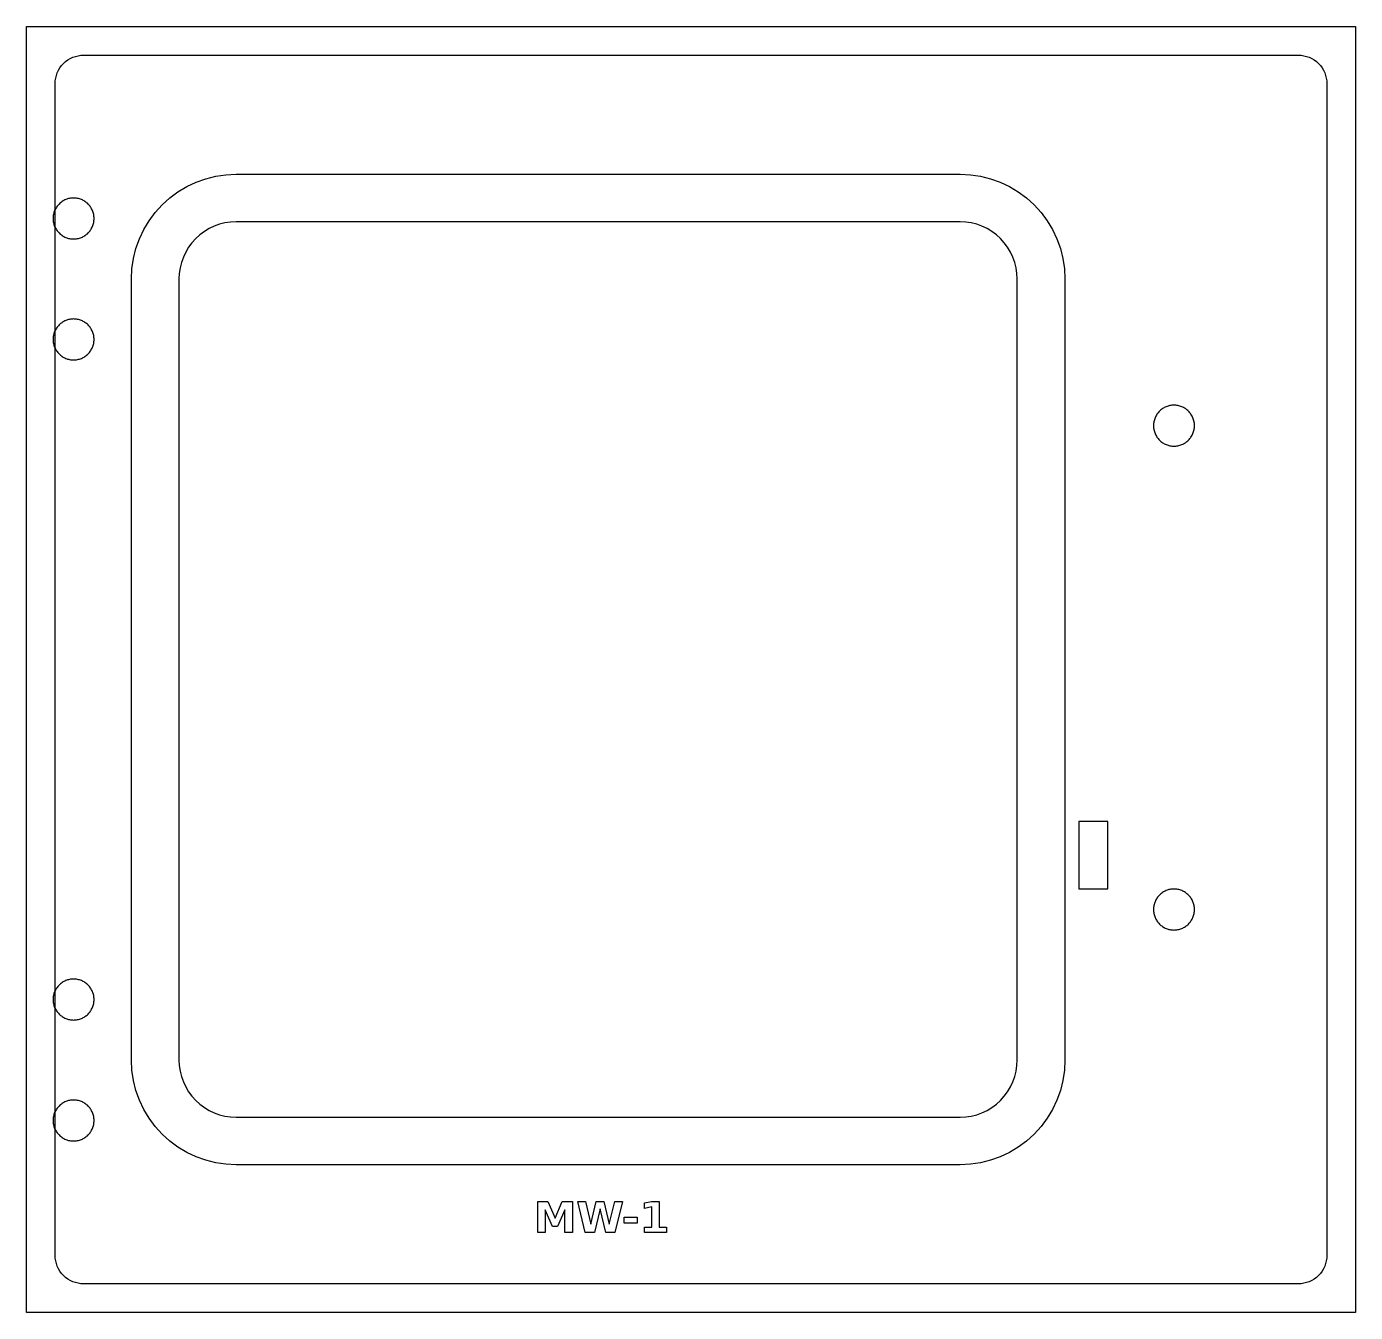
# Model space of a CAD drawing. Header units: millimetres. Extents: x 0 to 140, y 0 to 135.
import ezdxf

# ---------------------------------------------------------------- set-up
doc = ezdxf.new("R2010")
doc.units = ezdxf.units.MM
doc.layers.add('CUT', color=1, linetype='Continuous')
doc.layers.add('ENGRAVE', color=5, linetype='Continuous')

msp = doc.modelspace()

# ---------------------------------------------------------------- linework, layer by layer
at = {"layer": 'CUT'}
for points in [[(0, 135), (139.5, 135), (139.5, 0), (0, 0), (0, 135)], [(7.0746, 114.6393), (7.0824, 114.7445), (7.085, 114.85), (7.0824, 114.9555), (7.0746, 115.0607), (7.0617, 115.1655), (7.0437, 115.2694), (7.0206, 115.3724), (6.9924, 115.4741), (6.9593, 115.5743), (6.9213, 115.6728), (6.8786, 115.7692), (6.8311, 115.8635), (6.7791, 115.9553), (6.7227, 116.0445), (6.6619, 116.1308), (6.597, 116.2139), (6.528, 116.2939), (6.4553, 116.3703), (6.3789, 116.443), (6.2989, 116.512), (6.2158, 116.5769), (6.1295, 116.6377), (6.0403, 116.6941), (5.9485, 116.7461), (5.8542, 116.7936), (5.7578, 116.8363), (5.6593, 116.8743), (5.5591, 116.9074), (5.4574, 116.9356), (5.3544, 116.9587), (5.2505, 116.9767), (5.1457, 116.9896), (5.0405, 116.9974), (4.935, 117), (4.8295, 116.9974), (4.7243, 116.9896), (4.6195, 116.9767), (4.5156, 116.9587), (4.4126, 116.9356), (4.3109, 116.9074), (4.2107, 116.8743), (4.1122, 116.8363), (4.0158, 116.7936), (3.9215, 116.7461), (3.8297, 116.6941), (3.7405, 116.6377), (3.6542, 116.5769), (3.5711, 116.512), (3.4911, 116.443), (3.4147, 116.3703), (3.342, 116.2939), (3.273, 116.2139), (3.2081, 116.1308), (3.1473, 116.0445), (3.0909, 115.9553), (3.0389, 115.8635), (2.9914, 115.7692), (2.9487, 115.6728), (2.9107, 115.5743), (2.8776, 115.4741), (2.8494, 115.3724), (2.8263, 115.2694), (2.8083, 115.1655), (2.7954, 115.0607), (2.7876, 114.9555), (2.785, 114.85), (2.7876, 114.7445), (2.7954, 114.6393), (2.8083, 114.5345), (2.8263, 114.4306), (2.8494, 114.3276), (2.8776, 114.2259), (2.9107, 114.1257), (2.9487, 114.0272), (2.9914, 113.9308), (3.0389, 113.8365), (3.0909, 113.7447), (3.1473, 113.6555), (3.2081, 113.5692), (3.273, 113.4861), (3.342, 113.4061), (3.4147, 113.3297), (3.4911, 113.257), (3.5711, 113.188), (3.6542, 113.1231), (3.7405, 113.0623), (3.8297, 113.0059), (3.9215, 112.9539), (4.0158, 112.9064), (4.1122, 112.8637), (4.2107, 112.8257), (4.3109, 112.7926), (4.4126, 112.7644), (4.5156, 112.7413), (4.6195, 112.7233), (4.7243, 112.7104), (4.8295, 112.7026), (4.935, 112.7), (5.0405, 112.7026), (5.1457, 112.7104), (5.2505, 112.7233), (5.3544, 112.7413), (5.4574, 112.7644), (5.5591, 112.7926), (5.6593, 112.8257), (5.7578, 112.8637), (5.8542, 112.9064), (5.9485, 112.9539), (6.0403, 113.0059), (6.1295, 113.0623), (6.2158, 113.1231), (6.2989, 113.188), (6.3789, 113.257), (6.4553, 113.3297), (6.528, 113.4061), (6.597, 113.4861), (6.6619, 113.5692), (6.7227, 113.6555), (6.7791, 113.7447), (6.8311, 113.8365), (6.8786, 113.9308), (6.9213, 114.0272), (6.9593, 114.1257), (6.9924, 114.2259), (7.0206, 114.3276), (7.0437, 114.4306), (7.0617, 114.5345), (7.0746, 114.6393)], [(99.1705, 20.6153), (99.7417, 20.7584), (100.2961, 20.9567), (100.8284, 21.2085), (101.3334, 21.5112), (101.8064, 21.8619), (102.2426, 22.2574), (102.6381, 22.6936), (102.9888, 23.1666), (103.2915, 23.6716), (103.5433, 24.2039), (103.7416, 24.7583), (103.8847, 25.3295), (103.9711, 25.9119), (104, 26.5), (104, 108.5), (103.9711, 109.0881), (103.8847, 109.6705), (103.7416, 110.2417), (103.5433, 110.7961), (103.2915, 111.3284), (102.9888, 111.8334), (102.6381, 112.3064), (102.2426, 112.7426), (101.8064, 113.1381), (101.3334, 113.4888), (100.8284, 113.7915), (100.2961, 114.0433), (99.7417, 114.2416), (99.1705, 114.3847), (98.5881, 114.4711), (98, 114.5), (22, 114.5), (21.4119, 114.4711), (20.8295, 114.3847), (20.2583, 114.2416), (19.7039, 114.0433), (19.1716, 113.7915), (18.6666, 113.4888), (18.1936, 113.1381), (17.7574, 112.7426), (17.3619, 112.3064), (17.0112, 111.8334), (16.7085, 111.3284), (16.4567, 110.7961), (16.2584, 110.2417), (16.1153, 109.6705), (16.0289, 109.0881), (16, 108.5), (16, 26.5), (16.0289, 25.9119), (16.1153, 25.3295), (16.2584, 24.7583), (16.4567, 24.2039), (16.7085, 23.6716), (17.0112, 23.1666), (17.3619, 22.6936), (17.7574, 22.2574), (18.1936, 21.8619), (18.6666, 21.5112), (19.1716, 21.2085), (19.7039, 20.9567), (20.2583, 20.7584), (20.8295, 20.6153), (21.4119, 20.5289), (22, 20.5), (98, 20.5), (98.5881, 20.5289), (99.1705, 20.6153)], [(7.0746, 101.9393), (7.0824, 102.0445), (7.085, 102.15), (7.0824, 102.2555), (7.0746, 102.3607), (7.0617, 102.4655), (7.0437, 102.5694), (7.0206, 102.6724), (6.9924, 102.7741), (6.9593, 102.8743), (6.9213, 102.9728), (6.8786, 103.0692), (6.8311, 103.1635), (6.7791, 103.2553), (6.7227, 103.3445), (6.6619, 103.4308), (6.597, 103.5139), (6.528, 103.5939), (6.4553, 103.6703), (6.3789, 103.743), (6.2989, 103.812), (6.2158, 103.8769), (6.1295, 103.9377), (6.0403, 103.9941), (5.9485, 104.0461), (5.8542, 104.0936), (5.7578, 104.1363), (5.6593, 104.1743), (5.5591, 104.2074), (5.4574, 104.2356), (5.3544, 104.2587), (5.2505, 104.2767), (5.1457, 104.2896), (5.0405, 104.2974), (4.935, 104.3), (4.8295, 104.2974), (4.7243, 104.2896), (4.6195, 104.2767), (4.5156, 104.2587), (4.4126, 104.2356), (4.3109, 104.2074), (4.2107, 104.1743), (4.1122, 104.1363), (4.0158, 104.0936), (3.9215, 104.0461), (3.8297, 103.9941), (3.7405, 103.9377), (3.6542, 103.8769), (3.5711, 103.812), (3.4911, 103.743), (3.4147, 103.6703), (3.342, 103.5939), (3.273, 103.5139), (3.2081, 103.4308), (3.1473, 103.3445), (3.0909, 103.2553), (3.0389, 103.1635), (2.9914, 103.0692), (2.9487, 102.9728), (2.9107, 102.8743), (2.8776, 102.7741), (2.8494, 102.6724), (2.8263, 102.5694), (2.8083, 102.4655), (2.7954, 102.3607), (2.7876, 102.2555), (2.785, 102.15), (2.7876, 102.0445), (2.7954, 101.9393), (2.8083, 101.8345), (2.8263, 101.7306), (2.8494, 101.6276), (2.8776, 101.5259), (2.9107, 101.4257), (2.9487, 101.3272), (2.9914, 101.2308), (3.0389, 101.1365), (3.0909, 101.0447), (3.1473, 100.9555), (3.2081, 100.8692), (3.273, 100.7861), (3.342, 100.7061), (3.4147, 100.6297), (3.4911, 100.557), (3.5711, 100.488), (3.6542, 100.4231), (3.7405, 100.3623), (3.8297, 100.3059), (3.9215, 100.2539), (4.0158, 100.2064), (4.1122, 100.1637), (4.2107, 100.1257), (4.3109, 100.0926), (4.4126, 100.0644), (4.5156, 100.0413), (4.6195, 100.0233), (4.7243, 100.0104), (4.8295, 100.0026), (4.935, 100), (5.0405, 100.0026), (5.1457, 100.0104), (5.2505, 100.0233), (5.3544, 100.0413), (5.4574, 100.0644), (5.5591, 100.0926), (5.6593, 100.1257), (5.7578, 100.1637), (5.8542, 100.2064), (5.9485, 100.2539), (6.0403, 100.3059), (6.1295, 100.3623), (6.2158, 100.4231), (6.2989, 100.488), (6.3789, 100.557), (6.4553, 100.6297), (6.528, 100.7061), (6.597, 100.7861), (6.6619, 100.8692), (6.7227, 100.9555), (6.7791, 101.0447), (6.8311, 101.1365), (6.8786, 101.2308), (6.9213, 101.3272), (6.9593, 101.4257), (6.9924, 101.5259), (7.0206, 101.6276), (7.0437, 101.7306), (7.0617, 101.8345), (7.0746, 101.9393)], [(122.5896, 92.8893), (122.5974, 92.9945), (122.6, 93.1), (122.5974, 93.2055), (122.5896, 93.3107), (122.5767, 93.4155), (122.5587, 93.5194), (122.5356, 93.6224), (122.5074, 93.7241), (122.4743, 93.8243), (122.4363, 93.9228), (122.3936, 94.0192), (122.3461, 94.1135), (122.2941, 94.2053), (122.2377, 94.2945), (122.1769, 94.3808), (122.112, 94.4639), (122.043, 94.5439), (121.9703, 94.6203), (121.8939, 94.693), (121.8139, 94.762), (121.7308, 94.8269), (121.6445, 94.8877), (121.5553, 94.9441), (121.4635, 94.9961), (121.3692, 95.0436), (121.2728, 95.0863), (121.1743, 95.1243), (121.0741, 95.1574), (120.9724, 95.1856), (120.8694, 95.2087), (120.7655, 95.2267), (120.6607, 95.2396), (120.5555, 95.2474), (120.45, 95.25), (120.3445, 95.2474), (120.2393, 95.2396), (120.1345, 95.2267), (120.0306, 95.2087), (119.9276, 95.1856), (119.8259, 95.1574), (119.7257, 95.1243), (119.6272, 95.0863), (119.5308, 95.0436), (119.4365, 94.9961), (119.3447, 94.9441), (119.2555, 94.8877), (119.1692, 94.8269), (119.0861, 94.762), (119.0061, 94.693), (118.9297, 94.6203), (118.857, 94.5439), (118.788, 94.4639), (118.7231, 94.3808), (118.6623, 94.2945), (118.6059, 94.2053), (118.5539, 94.1135), (118.5064, 94.0192), (118.4637, 93.9228), (118.4257, 93.8243), (118.3926, 93.7241), (118.3644, 93.6224), (118.3413, 93.5194), (118.3233, 93.4155), (118.3104, 93.3107), (118.3026, 93.2055), (118.3, 93.1), (118.3026, 92.9945), (118.3104, 92.8893), (118.3233, 92.7845), (118.3413, 92.6806), (118.3644, 92.5776), (118.3926, 92.4759), (118.4257, 92.3757), (118.4637, 92.2772), (118.5064, 92.1808), (118.5539, 92.0865), (118.6059, 91.9947), (118.6623, 91.9055), (118.7231, 91.8192), (118.788, 91.7361), (118.857, 91.6561), (118.9297, 91.5797), (119.0061, 91.507), (119.0861, 91.438), (119.1692, 91.3731), (119.2555, 91.3123), (119.3447, 91.2559), (119.4365, 91.2039), (119.5308, 91.1564), (119.6272, 91.1137), (119.7257, 91.0757), (119.8259, 91.0426), (119.9276, 91.0144), (120.0306, 90.9913), (120.1345, 90.9733), (120.2393, 90.9604), (120.3445, 90.9526), (120.45, 90.95), (120.5555, 90.9526), (120.6607, 90.9604), (120.7655, 90.9733), (120.8694, 90.9913), (120.9724, 91.0144), (121.0741, 91.0426), (121.1743, 91.0757), (121.2728, 91.1137), (121.3692, 91.1564), (121.4635, 91.2039), (121.5553, 91.2559), (121.6445, 91.3123), (121.7308, 91.3731), (121.8139, 91.438), (121.8939, 91.507), (121.9703, 91.5797), (122.043, 91.6561), (122.112, 91.7361), (122.1769, 91.8192), (122.2377, 91.9055), (122.2941, 91.9947), (122.3461, 92.0865), (122.3936, 92.1808), (122.4363, 92.2772), (122.4743, 92.3757), (122.5074, 92.4759), (122.5356, 92.5776), (122.5587, 92.6806), (122.5767, 92.7845), (122.5896, 92.8893)], [(110.475, 51.525), (110.475, 44.475), (113.525, 44.475), (113.525, 51.525), (110.475, 51.525)], [(122.5896, 42.0893), (122.5974, 42.1945), (122.6, 42.3), (122.5974, 42.4055), (122.5896, 42.5107), (122.5767, 42.6155), (122.5587, 42.7194), (122.5356, 42.8224), (122.5074, 42.9241), (122.4743, 43.0243), (122.4363, 43.1228), (122.3936, 43.2192), (122.3461, 43.3135), (122.2941, 43.4053), (122.2377, 43.4945), (122.1769, 43.5808), (122.112, 43.6639), (122.043, 43.7439), (121.9703, 43.8203), (121.8939, 43.893), (121.8139, 43.962), (121.7308, 44.0269), (121.6445, 44.0877), (121.5553, 44.1441), (121.4635, 44.1961), (121.3692, 44.2436), (121.2728, 44.2863), (121.1743, 44.3243), (121.0741, 44.3574), (120.9724, 44.3856), (120.8694, 44.4087), (120.7655, 44.4267), (120.6607, 44.4396), (120.5555, 44.4474), (120.45, 44.45), (120.3445, 44.4474), (120.2393, 44.4396), (120.1345, 44.4267), (120.0306, 44.4087), (119.9276, 44.3856), (119.8259, 44.3574), (119.7257, 44.3243), (119.6272, 44.2863), (119.5308, 44.2436), (119.4365, 44.1961), (119.3447, 44.1441), (119.2555, 44.0877), (119.1692, 44.0269), (119.0861, 43.962), (119.0061, 43.893), (118.9297, 43.8203), (118.857, 43.7439), (118.788, 43.6639), (118.7231, 43.5808), (118.6623, 43.4945), (118.6059, 43.4053), (118.5539, 43.3135), (118.5064, 43.2192), (118.4637, 43.1228), (118.4257, 43.0243), (118.3926, 42.9241), (118.3644, 42.8224), (118.3413, 42.7194), (118.3233, 42.6155), (118.3104, 42.5107), (118.3026, 42.4055), (118.3, 42.3), (118.3026, 42.1945), (118.3104, 42.0893), (118.3233, 41.9845), (118.3413, 41.8806), (118.3644, 41.7776), (118.3926, 41.6759), (118.4257, 41.5757), (118.4637, 41.4772), (118.5064, 41.3808), (118.5539, 41.2865), (118.6059, 41.1947), (118.6623, 41.1055), (118.7231, 41.0192), (118.788, 40.9361), (118.857, 40.8561), (118.9297, 40.7797), (119.0061, 40.707), (119.0861, 40.638), (119.1692, 40.5731), (119.2555, 40.5123), (119.3447, 40.4559), (119.4365, 40.4039), (119.5308, 40.3564), (119.6272, 40.3137), (119.7257, 40.2757), (119.8259, 40.2426), (119.9276, 40.2144), (120.0306, 40.1913), (120.1345, 40.1733), (120.2393, 40.1604), (120.3445, 40.1526), (120.45, 40.15), (120.5555, 40.1526), (120.6607, 40.1604), (120.7655, 40.1733), (120.8694, 40.1913), (120.9724, 40.2144), (121.0741, 40.2426), (121.1743, 40.2757), (121.2728, 40.3137), (121.3692, 40.3564), (121.4635, 40.4039), (121.5553, 40.4559), (121.6445, 40.5123), (121.7308, 40.5731), (121.8139, 40.638), (121.8939, 40.707), (121.9703, 40.7797), (122.043, 40.8561), (122.112, 40.9361), (122.1769, 41.0192), (122.2377, 41.1055), (122.2941, 41.1947), (122.3461, 41.2865), (122.3936, 41.3808), (122.4363, 41.4772), (122.4743, 41.5757), (122.5074, 41.6759), (122.5356, 41.7776), (122.5587, 41.8806), (122.5767, 41.9845), (122.5896, 42.0893)], [(7.0746, 32.6393), (7.0824, 32.7445), (7.085, 32.85), (7.0824, 32.9555), (7.0746, 33.0607), (7.0617, 33.1655), (7.0437, 33.2694), (7.0206, 33.3724), (6.9924, 33.4741), (6.9593, 33.5743), (6.9213, 33.6728), (6.8786, 33.7692), (6.8311, 33.8635), (6.7791, 33.9553), (6.7227, 34.0445), (6.6619, 34.1308), (6.597, 34.2139), (6.528, 34.2939), (6.4553, 34.3703), (6.3789, 34.443), (6.2989, 34.512), (6.2158, 34.5769), (6.1295, 34.6377), (6.0403, 34.6941), (5.9485, 34.7461), (5.8542, 34.7936), (5.7578, 34.8363), (5.6593, 34.8743), (5.5591, 34.9074), (5.4574, 34.9356), (5.3544, 34.9587), (5.2505, 34.9767), (5.1457, 34.9896), (5.0405, 34.9974), (4.935, 35), (4.8295, 34.9974), (4.7243, 34.9896), (4.6195, 34.9767), (4.5156, 34.9587), (4.4126, 34.9356), (4.3109, 34.9074), (4.2107, 34.8743), (4.1122, 34.8363), (4.0158, 34.7936), (3.9215, 34.7461), (3.8297, 34.6941), (3.7405, 34.6377), (3.6542, 34.5769), (3.5711, 34.512), (3.4911, 34.443), (3.4147, 34.3703), (3.342, 34.2939), (3.273, 34.2139), (3.2081, 34.1308), (3.1473, 34.0445), (3.0909, 33.9553), (3.0389, 33.8635), (2.9914, 33.7692), (2.9487, 33.6728), (2.9107, 33.5743), (2.8776, 33.4741), (2.8494, 33.3724), (2.8263, 33.2694), (2.8083, 33.1655), (2.7954, 33.0607), (2.7876, 32.9555), (2.785, 32.85), (2.7876, 32.7445), (2.7954, 32.6393), (2.8083, 32.5345), (2.8263, 32.4306), (2.8494, 32.3276), (2.8776, 32.2259), (2.9107, 32.1257), (2.9487, 32.0272), (2.9914, 31.9308), (3.0389, 31.8365), (3.0909, 31.7447), (3.1473, 31.6555), (3.2081, 31.5692), (3.273, 31.4861), (3.342, 31.4061), (3.4147, 31.3297), (3.4911, 31.257), (3.5711, 31.188), (3.6542, 31.1231), (3.7405, 31.0623), (3.8297, 31.0059), (3.9215, 30.9539), (4.0158, 30.9064), (4.1122, 30.8637), (4.2107, 30.8257), (4.3109, 30.7926), (4.4126, 30.7644), (4.5156, 30.7413), (4.6195, 30.7233), (4.7243, 30.7104), (4.8295, 30.7026), (4.935, 30.7), (5.0405, 30.7026), (5.1457, 30.7104), (5.2505, 30.7233), (5.3544, 30.7413), (5.4574, 30.7644), (5.5591, 30.7926), (5.6593, 30.8257), (5.7578, 30.8637), (5.8542, 30.9064), (5.9485, 30.9539), (6.0403, 31.0059), (6.1295, 31.0623), (6.2158, 31.1231), (6.2989, 31.188), (6.3789, 31.257), (6.4553, 31.3297), (6.528, 31.4061), (6.597, 31.4861), (6.6619, 31.5692), (6.7227, 31.6555), (6.7791, 31.7447), (6.8311, 31.8365), (6.8786, 31.9308), (6.9213, 32.0272), (6.9593, 32.1257), (6.9924, 32.2259), (7.0206, 32.3276), (7.0437, 32.4306), (7.0617, 32.5345), (7.0746, 32.6393)], [(7.0824, 20.0445), (7.085, 20.15), (7.0824, 20.2555), (7.0746, 20.3607), (7.0617, 20.4655), (7.0437, 20.5694), (7.0206, 20.6724), (6.9924, 20.7741), (6.9593, 20.8743), (6.9213, 20.9728), (6.8786, 21.0692), (6.8311, 21.1635), (6.7791, 21.2553), (6.7227, 21.3445), (6.6619, 21.4308), (6.597, 21.5139), (6.528, 21.5939), (6.4553, 21.6703), (6.3789, 21.743), (6.2989, 21.812), (6.2158, 21.8769), (6.1295, 21.9377), (6.0403, 21.9941), (5.9485, 22.0461), (5.8542, 22.0936), (5.7578, 22.1363), (5.6593, 22.1743), (5.5591, 22.2074), (5.4574, 22.2356), (5.3544, 22.2587), (5.2505, 22.2767), (5.1457, 22.2896), (5.0405, 22.2974), (4.935, 22.3), (4.8295, 22.2974), (4.7243, 22.2896), (4.6195, 22.2767), (4.5156, 22.2587), (4.4126, 22.2356), (4.3109, 22.2074), (4.2107, 22.1743), (4.1122, 22.1363), (4.0158, 22.0936), (3.9215, 22.0461), (3.8297, 21.9941), (3.7405, 21.9377), (3.6542, 21.8769), (3.5711, 21.812), (3.4911, 21.743), (3.4147, 21.6703), (3.342, 21.5939), (3.273, 21.5139), (3.2081, 21.4308), (3.1473, 21.3445), (3.0909, 21.2553), (3.0389, 21.1635), (2.9914, 21.0692), (2.9487, 20.9728), (2.9107, 20.8743), (2.8776, 20.7741), (2.8494, 20.6724), (2.8263, 20.5694), (2.8083, 20.4655), (2.7954, 20.3607), (2.7876, 20.2555), (2.785, 20.15), (2.7876, 20.0445), (2.7954, 19.9393), (2.8083, 19.8345), (2.8263, 19.7306), (2.8494, 19.6276), (2.8776, 19.5259), (2.9107, 19.4257), (2.9487, 19.3272), (2.9914, 19.2308), (3.0389, 19.1365), (3.0909, 19.0447), (3.1473, 18.9555), (3.2081, 18.8692), (3.273, 18.7861), (3.342, 18.7061), (3.4147, 18.6297), (3.4911, 18.557), (3.5711, 18.488), (3.6542, 18.4231), (3.7405, 18.3623), (3.8297, 18.3059), (3.9215, 18.2539), (4.0158, 18.2064), (4.1122, 18.1637), (4.2107, 18.1257), (4.3109, 18.0926), (4.4126, 18.0644), (4.5156, 18.0413), (4.6195, 18.0233), (4.7243, 18.0104), (4.8295, 18.0026), (4.935, 18), (5.0405, 18.0026), (5.1457, 18.0104), (5.2505, 18.0233), (5.3544, 18.0413), (5.4574, 18.0644), (5.5591, 18.0926), (5.6593, 18.1257), (5.7578, 18.1637), (5.8542, 18.2064), (5.9485, 18.2539), (6.0403, 18.3059), (6.1295, 18.3623), (6.2158, 18.4231), (6.2989, 18.488), (6.3789, 18.557), (6.4553, 18.6297), (6.528, 18.7061), (6.597, 18.7861), (6.6619, 18.8692), (6.7227, 18.9555), (6.7791, 19.0447), (6.8311, 19.1365), (6.8786, 19.2308), (6.9213, 19.3272), (6.9593, 19.4257), (6.9924, 19.5259), (7.0206, 19.6276), (7.0437, 19.7306), (7.0617, 19.8345), (7.0746, 19.9393), (7.0824, 20.0445)]]:
    msp.add_lwpolyline(points, close=True, dxfattribs=at)
at = {"layer": 'ENGRAVE'}
for points in [[(133.5, 3), (6, 3), (5.7059, 3.0144), (5.4147, 3.0576), (5.1291, 3.1292), (4.8519, 3.2284), (4.5858, 3.3542), (4.3333, 3.5056), (4.0968, 3.681), (3.8787, 3.8787), (3.681, 4.0968), (3.5056, 4.3333), (3.3542, 4.5858), (3.2284, 4.8519), (3.1292, 5.1291), (3.0576, 5.4147), (3.0144, 5.7059), (3, 6), (3, 129), (3.0144, 129.2941), (3.0576, 129.5853), (3.1292, 129.8709), (3.2284, 130.1481), (3.3542, 130.4142), (3.5056, 130.6667), (3.681, 130.9032), (3.8787, 131.1213), (4.0968, 131.319), (4.3333, 131.4944), (4.5858, 131.6458), (4.8519, 131.7716), (5.1291, 131.8708), (5.4147, 131.9424), (5.7059, 131.9856), (6, 132), (133.5, 132), (133.7941, 131.9856), (134.0853, 131.9424), (134.3709, 131.8708), (134.6481, 131.7716), (134.9142, 131.6458), (135.1667, 131.4944), (135.4032, 131.319), (135.6213, 131.1213), (135.819, 130.9032), (135.9944, 130.6667), (136.1458, 130.4142), (136.2716, 130.1481), (136.3708, 129.8709), (136.4424, 129.5853), (136.4856, 129.2941), (136.5, 129), (136.5, 6), (136.4856, 5.7059), (136.4424, 5.4147), (136.3708, 5.1291), (136.2716, 4.8519), (136.1458, 4.5858), (135.9944, 4.3333), (135.819, 4.0968), (135.6213, 3.8787), (135.4032, 3.681), (135.1667, 3.5056), (134.9142, 3.3542), (134.6481, 3.2284), (134.3709, 3.1292), (134.0853, 3.0576), (133.7941, 3.0144), (133.5, 3)], [(98, 15.5), (22, 15.5), (20.9218, 15.553), (19.854, 15.7114), (18.8069, 15.9737), (17.7905, 16.3373), (16.8146, 16.7989), (15.8887, 17.3538), (15.0217, 17.9969), (14.2218, 18.7218), (13.4969, 19.5217), (12.8538, 20.3887), (12.2989, 21.3146), (11.8373, 22.2905), (11.4737, 23.3069), (11.2114, 24.354), (11.053, 25.4218), (11, 26.5), (11, 108.5), (11.053, 109.5782), (11.2114, 110.646), (11.4737, 111.6931), (11.8373, 112.7095), (12.2989, 113.6854), (12.8538, 114.6113), (13.4969, 115.4783), (14.2218, 116.2782), (15.0217, 117.0031), (15.8887, 117.6462), (16.8146, 118.2011), (17.7905, 118.6627), (18.8069, 119.0263), (19.854, 119.2886), (20.9218, 119.447), (22, 119.5), (98, 119.5), (99.0782, 119.447), (100.146, 119.2886), (101.1931, 119.0263), (102.2095, 118.6627), (103.1854, 118.2011), (104.1113, 117.6462), (104.9783, 117.0031), (105.7782, 116.2782), (106.5031, 115.4783), (107.1462, 114.6113), (107.7011, 113.6854), (108.1627, 112.7095), (108.5263, 111.6931), (108.7886, 110.646), (108.947, 109.5782), (109, 108.5), (109, 26.5), (108.947, 25.4218), (108.7886, 24.354), (108.5263, 23.3069), (108.1627, 22.2905), (107.7011, 21.3146), (107.1462, 20.3887), (106.5031, 19.5217), (105.7782, 18.7218), (104.9783, 17.9969), (104.1113, 17.3538), (103.1854, 16.7989), (102.2095, 16.3373), (101.1931, 15.9737), (100.146, 15.7114), (99.0782, 15.553), (98, 15.5)], [(53.6557, 11.6608), (54.7322, 11.6608), (55.4789, 9.9051), (56.2305, 11.6608), (57.3049, 11.6608), (57.3049, 8.38), (56.5055, 8.38), (56.5055, 10.7798), (55.7496, 9.0107), (55.2131, 9.0107), (54.4573, 10.7798), (54.4573, 8.38), (53.6557, 8.38), (53.6557, 11.6608)], [(57.8548, 11.6608), (58.6655, 11.6608), (59.2322, 9.2765), (59.7947, 11.6608), (60.6096, 11.6608), (61.1721, 9.2765), (61.7395, 11.6608), (62.5432, 11.6608), (61.7698, 8.38), (60.7945, 8.38), (60.199, 10.874), (59.6105, 8.38), (58.6345, 8.38), (57.8548, 11.6608)], [(64.8769, 8.9643), (65.6243, 8.9643), (65.6243, 11.0849), (64.8572, 10.9267), (64.8572, 11.5026), (65.6194, 11.6608), (66.4237, 11.6608), (66.4237, 8.9643), (67.1712, 8.9643), (67.1712, 8.38), (64.8769, 8.38), (64.8769, 8.9643)], [(62.726, 9.9951), (64.1055, 9.9951), (64.1055, 9.3559), (62.726, 9.3559), (62.726, 9.9951)]]:
    msp.add_lwpolyline(points, close=True, dxfattribs=at)

doc.saveas('drawing.dxf')
